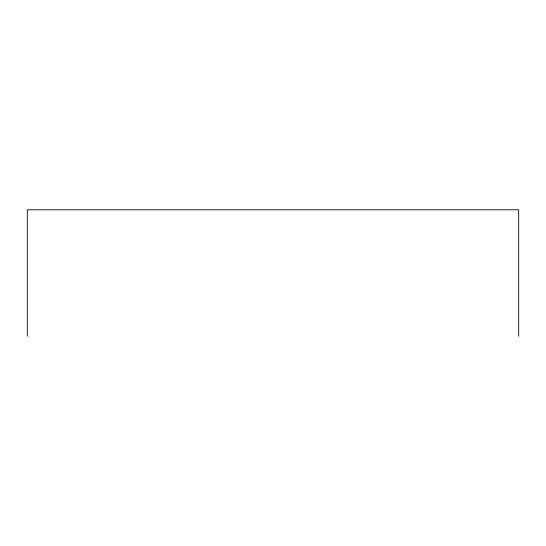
<?xml version="1.0" encoding="UTF-8"?>
<svg xmlns="http://www.w3.org/2000/svg" width="546" height="546" viewBox="0 0 546 546"><rect width="100%" height="100%" fill="white"/><g stroke="black" fill="none" stroke-linecap="round" stroke-linejoin="round"><path stroke-width="0.82" d="M518.7 336.22L518.7 209.78L27.3 209.78L27.3 336.22"/></g></svg>
